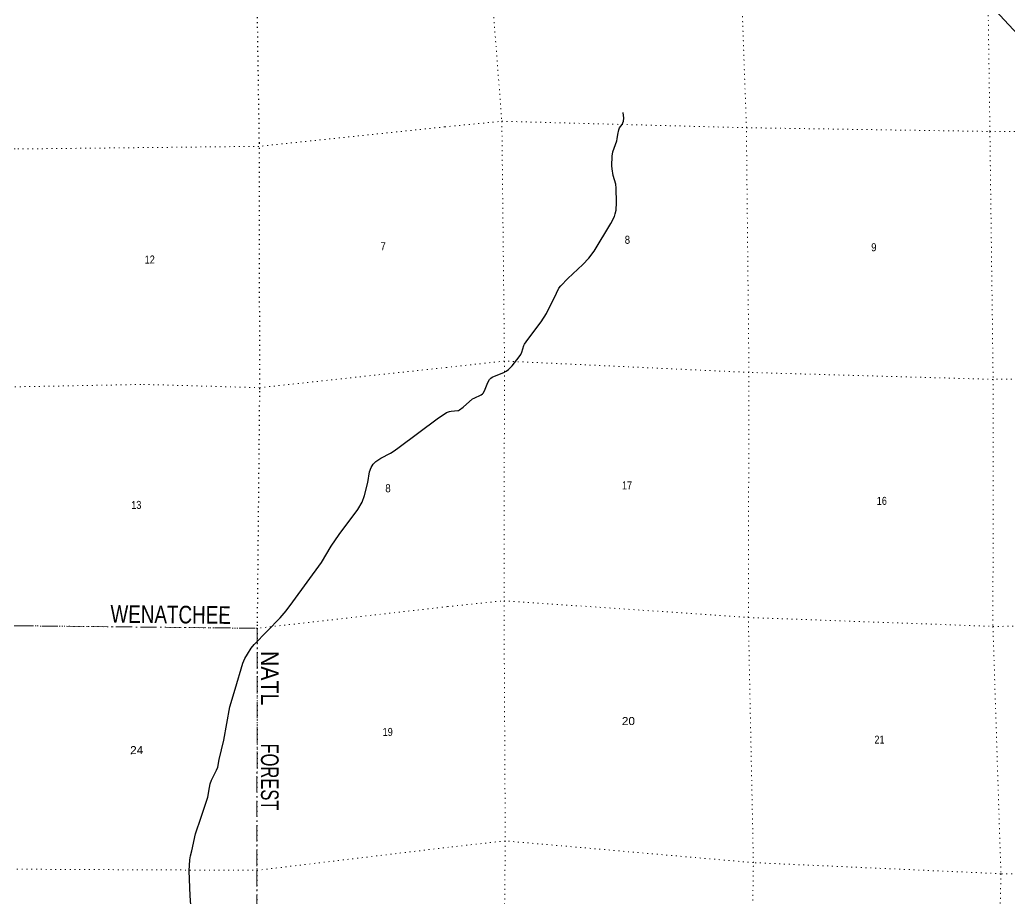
# Model space of a CAD drawing. Header units: feet. Extents: x -3 to 248627, y 0 to 184934.
# Drawn here: x 114828 to 136455, y 19192 to 38384 of the extents above; entities that cross this region are included whole.
import ezdxf

# ---------------------------------------------------------------- set-up
doc = ezdxf.new("R2010")
doc.units = ezdxf.units.FT
doc.header["$LTSCALE"] = 70
doc.linetypes.add('DOT_DASHED', pattern=[7.7, 5, -1.2, 0.3, -1.2])
doc.linetypes.add('DOTTED', pattern=[1.5, 0.3, -1.2])
for name, color, linetype, lineweight in [('29', 7, 'Continuous', 25), ('44', 7, 'DOT_DASHED', 13), ('6', 7, 'DOTTED', 25), ('7', 7, 'DOTTED', 13)]:
    doc.layers.add(name, color=color, linetype=linetype, lineweight=lineweight)

msp = doc.modelspace()

# ---------------------------------------------------------------- linework, layer by layer
at = {"layer": '29'}
for points in [[(135857.87, 38918.29), (136641.25, 38061.04), (136718, 38007.65), (136921.93, 37898.22), (137297.46, 37727.76), (137705.31, 37518.96), (137992.01, 37411.22), (138230.25, 37327.81), (138957.1, 37035.27), (139036.47, 37004.38), (139110.06, 37000.7), (139296.28, 37013.83), (139617.3, 37056.83), (140085.7, 37083.16), (140208.33, 37098.27), (140641.46, 37187.89)], [(127744.32, 33932.61), (127825.76, 34084.07), (127838.64, 34141.14), (127862.55, 34223.98), (127868.07, 34391.49), (127866.23, 34706.28), (127853.35, 34796.48), (127801.84, 34980.56), (127774.25, 35125.99), (127772.41, 35194.1), (127777.93, 35405.79), (127794.48, 35495.99), (127875.43, 35738.98), (127886.47, 35786.85), (127897.5, 35878.89), (127919.58, 35981.97), (127937.98, 36026.16), (127993.16, 36099.79), (128022.6, 36166.06), (128033.64, 36232.33), (128018, 36362.16)], [(124153.04, 29805.43), (124219.62, 29823.9), (124257.34, 29832.19), (124403.58, 29845.99), (124421.07, 29848.76), (124441.31, 29859.8), (124521.32, 29919.62), (124726.45, 30099.11), (124756.79, 30118.43), (124911.32, 30192.06), (124941.68, 30211.4), (124956.4, 30229.81), (124984.9, 30280.42), (125058.49, 30457.14), (125096.21, 30522.5), (125108.17, 30538.15), (125124.71, 30552.87), (125156.92, 30574.04), (125242.45, 30611.77), (125411.69, 30678.04), (125463.22, 30709.35), (125507.35, 30744.31), (125588.29, 30825.31), (125742.82, 31016.75), (125779.17, 31071.54), (125801.69, 31119.84), (125845.84, 31267.1), (125861.96, 31299.8), (125934.14, 31399.64), (126221.12, 31782.53), (126338.86, 31966.62), (126559.61, 32408.41), (126609.76, 32517.51), (126655.27, 32570.4), (126809.8, 32732.4), (127133.57, 33034.29), (127266.02, 33174.19), (127383.75, 33328.82), (127744.32, 33932.61)], [(120238.31, 25027.09), (120518.11, 25318.83), (120648.17, 25467.3), (120796.53, 25670.76), (121426.64, 26528.56), (121631.79, 26880.49), (121807.63, 27137.1), (122217.94, 27686.97), (122309.54, 27848.28), (122364.47, 27987.57), (122437.74, 28273.51), (122474.38, 28508.12), (122509.2, 28601.62), (122554.97, 28676.75), (122611.78, 28729.93), (122723.49, 28808.72), (122928.64, 28918.7), (123014.75, 28968.21), (123119.14, 29043.34), (123954.4, 29666.53), (124153.04, 29805.43)], [(118530.79, 19788.99), (118543.5, 20032.68), (118556.33, 20118.83), (118587.46, 20230.64), (118668.06, 20597.22), (118792.62, 20963.81), (118939.15, 21396.38), (118975.79, 21609), (118990.45, 21693.3), (119019.75, 21770.29), (119129.65, 21990.24), (119155.3, 22056.22), (119188.27, 22224.86), (119290.84, 22642.76), (119422.73, 23375.93), (119532.63, 23757.18), (119701.15, 24329.05), (119745.13, 24431.69), (119803.72, 24527.01), (119888, 24651.64), (119950.26, 24732.3), (120238.31, 25027.09)], [(114699.66, 14613.64), (115095.31, 15024.21), (115138.36, 15063.62), (115192.4, 15106.69), (115242.77, 15142.44), (115307.79, 15178.17), (115622.84, 15346.8), (116348.19, 15750.04), (116648.59, 15918.67), (117366.62, 16255.93), (117521.41, 16348.5), (117623.06, 16417.22), (117704.58, 16476.81), (117860.27, 16614.28), (117940.87, 16709.59), (118102.06, 16936.87), (118575.54, 17920.21), (118620.44, 18038.46), (118626.83, 18125.5), (118590.19, 18374.77), (118568.21, 19049.29), (118553.56, 19247.24), (118530.79, 19788.99)]]:
    msp.add_lwpolyline(points, dxfattribs=at)
at = {"layer": '44'}
msp.add_lwpolyline([(93065.11, 41740.99), (93362.35, 41746.35), (96745.1, 41776.95), (98819.71, 41793.38), (98719.21, 35903.77), (98697.07, 30558.72), (103986.92, 30509.64), (103948.66, 25170.43), (109306.68, 25126.1), (114774.44, 25144.37), (120016.05, 25089.74), (120011.44, 19800.86), (120000.83, 17140.75), (124219.61, 17706.45)], dxfattribs=at)
at = {"layer": '6'}
for points in [[(119967.16, 41588.92), (120058.14, 35693.43), (120067.34, 30272.32), (120016.12, 25163.85), (120016.05, 25089.74)], [(120016.05, 25089.74), (120011.44, 19800.86), (119988.46, 14532.03), (119995.31, 12233.29)]]:
    msp.add_lwpolyline(points, dxfattribs=at)
at = {"layer": '7'}
msp.add_line((124176.39, 25561.95), (120016.05, 25089.74), dxfattribs=at)
for points in [[(124946.2, 41579.56), (125365.19, 36166.96), (125422.98, 30927.47), (125412.33, 25691.59), (125439.99, 20443.86), (125387, 15221.83), (124996.48, 12582.45), (125151.21, 11067.49)], [(130719.65, 9177.36), (130716.75, 9278.64), (130783.07, 14625.65), (130863.5, 19968.71), (130752.69, 25324.73), (130766.65, 30679.49), (130710.23, 36025.76), (130515.85, 41560.57)], [(135954.79, 41528.72), (136032.76, 35944.86), (136103.69, 30528.16), (136100.05, 25131.16), (136273.52, 19727.17), (136163.38, 14307.37), (136327.92, 9048.37), (136269.83, 6542.76)], [(124118.71, 36044.81), (125365.19, 36166.96), (130710.23, 36025.76), (136032.76, 35944.86), (141364.76, 35962.72), (146781.34, 35969.01), (149477.71, 35946.9), (152152.86, 36440.39), (155147.09, 36360.38)], [(124118.71, 36044.81), (120056.15, 35619.1), (114727.33, 35561.42), (109417.92, 35564.14), (104100.44, 35570.79), (99107.44, 35561.42)], [(155182.61, 31198.52), (152173.01, 31101.95), (146816.22, 30523.89), (141447.58, 30576.32), (136103.69, 30528.16), (130766.65, 30679.49), (125422.98, 30927.47), (124147.64, 30788.42)], [(95954.71, 30542.47), (98697.07, 30558.72), (103986.92, 30509.64), (104091.25, 30510.77), (109344.57, 30499.42), (109412.76, 30502.16), (112151.91, 30485.66), (114721.63, 30365.01), (117534.27, 30417.52), (120069.33, 30346.65), (124147.64, 30788.42)], [(124176.39, 25561.95), (125412.33, 25691.59), (130752.69, 25324.73), (136100.05, 25131.16), (141434.03, 25155.09), (146857.07, 25090.9), (152161.52, 25672.68), (155221.58, 25530.43)], [(120016.05, 25089.74), (114774.44, 25144.37), (109306.68, 25126.1), (103948.66, 25170.43), (102840.61, 25173.61)], [(155262.27, 19613.65), (154840.06, 19604.8), (152121.91, 20235.17), (146660.4, 19672.6), (141452.95, 19687.71), (136273.52, 19727.17), (130863.5, 19968.71), (125439.99, 20443.86), (124205.31, 20305.96)], [(106775.47, 19809.83), (109290.24, 19803.97), (114659.58, 19825.98), (120011.44, 19800.86), (124205.31, 20305.96)]]:
    msp.add_lwpolyline(points, dxfattribs=at)

# ---------------------------------------------------------------- texts
at = {"layer": '44'}
for s, rotation, width, p in [('WENATCHEE', 359.403, 0.8, (116808.39, 25212.56)), ('NATL', 269.95, 0.9, (120099.71, 24592.94)), ('FOREST', 269.95, 0.7, (120101.02, 22572.28))]:
    msp.add_text(s, height=385, rotation=rotation, dxfattribs=dict(at, width=width)).set_placement(p)
at = {"layer": '7'}
for s, rotation, width, p in [('7', 0.62, 0.9, (122713.45, 33348.63)), ('8', 0.344, 0.9, (128051.43, 33489.62)), ('9', 0.344, 0.9, (133438.23, 33326.36)), ('12', 0.62, 0.85, (117559.73, 33058.11)), ('8', 0.62, 0.9, (122819.11, 28061.13)), ('17', 0.344, 0.85, (127991.45, 28123.99)), ('16', 0.344, 0.85, (133560.84, 27785.22)), ('13', 0.62, 0.85, (117264.88, 27696.06)), ('20', 0.344, 1.1, (127988.92, 22974.06)), ('19', 0.62, 0.85, (122760.63, 22735.75)), ('21', 0.344, 0.85, (133509.3, 22568.56)), ('24', 0.62, 1.1, (117241.7, 22338.65))]:
    msp.add_text(s, height=175, rotation=rotation, dxfattribs=dict(at, width=width)).set_placement(p)

doc.saveas('drawing.dxf')
